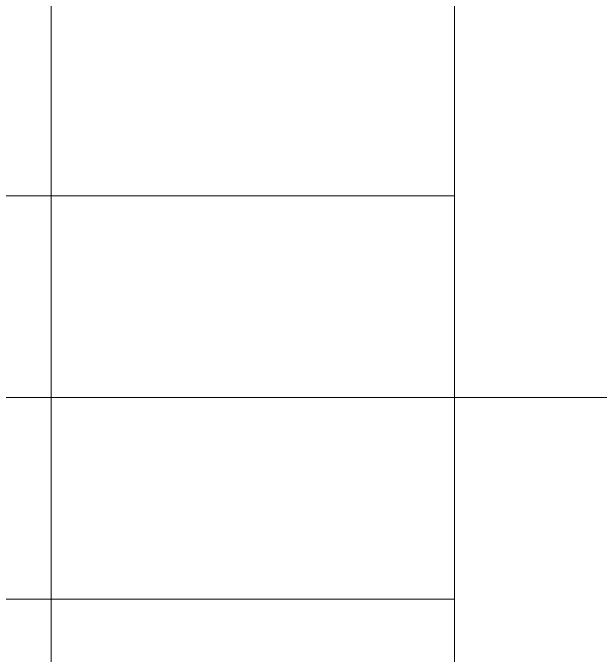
# Model space of a CAD drawing. Header units: millimetres. Extents: x -149347 to 251215, y -2929184 to -2541447.
# Drawn here: x 223296 to 224567, y -2577446 to -2576056 of the extents above; entities that cross this region are included whole.
import ezdxf

# ---------------------------------------------------------------- set-up
doc = ezdxf.new("R2010")
doc.units = ezdxf.units.MM

# ---------------------------------------------------------------- blocks, each defined once
blk = doc.blocks.new('mekteb')
at = {"linetype": 'Continuous', "lineweight": 15}
for p, q in [((126343.3, -1843866.5), (126343.3, -1849366.4)), ((127343.3, -1843866.5), (127343.3, -1849366.4)), ((120843.4, -1847366.4), (127343.3, -1847366.4)), ((120843.4, -1847866.4), (139343.2, -1847866.4)), ((120843.4, -1848366.4), (127343.3, -1848366.4))]:
    blk.add_line(p, q, dxfattribs=at)

msp = doc.modelspace()

# ---------------------------------------------------------------- block references
at = {"lineweight": 15, "xscale": 0.8731670503971828, "yscale": 0.8731670503971828, "zscale": 0.8731670503971828}
msp.add_blockref('mekteb', (113059.83703, -963392.76313), dxfattribs=at)

doc.saveas('drawing.dxf')
